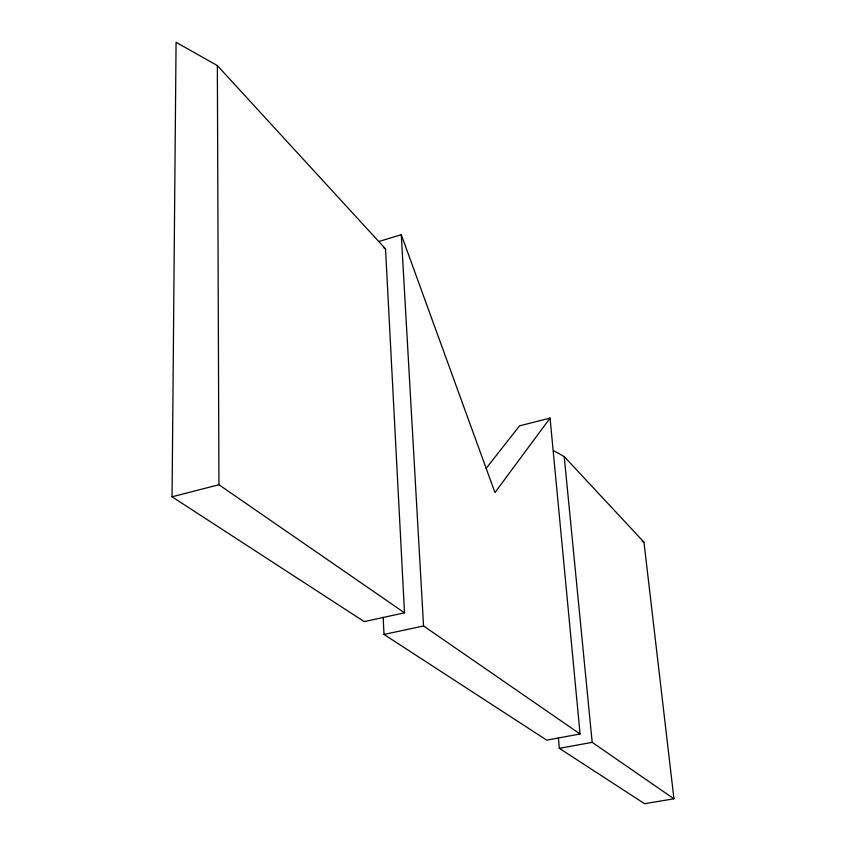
<?xml version="1.0" encoding="UTF-8"?>
<svg xmlns="http://www.w3.org/2000/svg" width="846" height="846" viewBox="0 0 846 846"><rect width="100%" height="100%" fill="white"/><g stroke="black" fill="none" stroke-linecap="round" stroke-linejoin="round"><path stroke-width="1.27" d="M172.055 496.803L176.074 42.3L217.348 65.576L385.533 248.893L404.504 612.821L364.224 621.62L172.055 496.803L218.945 484.747L404.504 612.821M383.196 617.305L383.989 634.447L546.728 740.144L580.07 734L550.069 418.114L494.963 492.573L401.279 234.712L379.103 241.417M486.26 468.219L519.571 425.813L550.069 418.114M383.989 634.447L423.55 625.966L580.07 734M558.402 737.828L559.343 748.329L592.179 742.354L673.945 798.793L643.965 542.17L564.219 456.576L553.94 450.865M673.945 798.793L644.589 803.7L559.343 748.329M642.082 541.091L643.965 542.17M383.936 247.92L385.533 248.893M564.219 456.576L592.179 742.354M401.279 234.712L423.55 625.966M217.348 65.576L218.945 484.747"/></g></svg>
